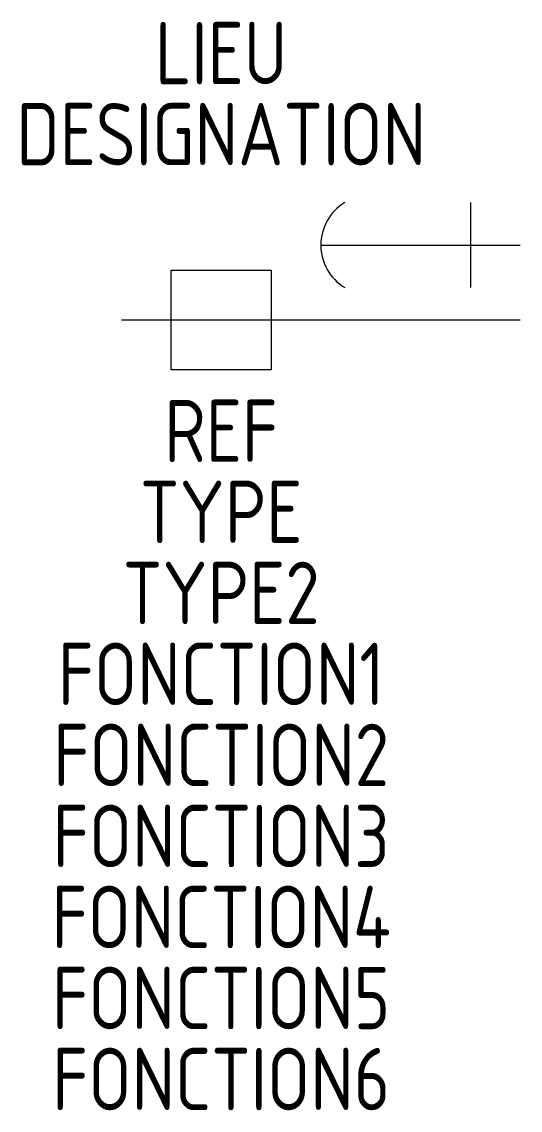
# Model space of a CAD drawing. Header units: millimetres. Extents: x -4 to 16, y -31.7 to 12.
import ezdxf
from ezdxf.enums import TextEntityAlignment as Align

# ---------------------------------------------------------------- set-up
doc = ezdxf.new("R2010")
doc.units = ezdxf.units.MM
doc.layers.add('SYMB_TXT_NOM', color=3, linetype='Continuous')
doc.layers.add('SYMBOLE', color=3, linetype='Continuous')
doc.styles.add('NET2_5', font='isocp.shx', dxfattribs={"width": 0.9, "height": 2.5})

msp = doc.modelspace()

# ---------------------------------------------------------------- linework, layer by layer
at = {"layer": 'SYMBOLE'}
for p, q in [((14, 4.706), (14, 1.294)), ((8, 3), (16, 3)), ((0, 0), (16, 0))]:
    msp.add_line(p, q, dxfattribs=at)
msp.add_lwpolyline([(6, -2), (2, -2), (2, 2), (6, 2)], close=True, dxfattribs=at)
msp.add_arc((10, 3), 2, 121.4735, 238.5265, dxfattribs=at)

# ---------------------------------------------------------------- texts
at = {"layer": 'SYMB_TXT_NOM', "style": 'NET2_5', "width": 0.9, "flags": 8}
for tag, p in [('LIEU', (4, 9.45)), ('DESIGNATION', (4, 6.2)), ('REF', (4, -5.7)), ('TYPE', (4, -8.95)), ('TYPE2', (4, -12.2)), ('FONCTION1', (4, -15.45)), ('FONCTION2', (4, -18.7)), ('FONCTION3', (4, -21.95)), ('FONCTION4', (4, -25.2)), ('FONCTION5', (4, -28.45)), ('FONCTION6', (4, -31.7))]:
    msp.add_attdef(tag, text='', height=2.5, dxfattribs=at).set_placement(p, align=Align.CENTER)

doc.saveas('drawing.dxf')
